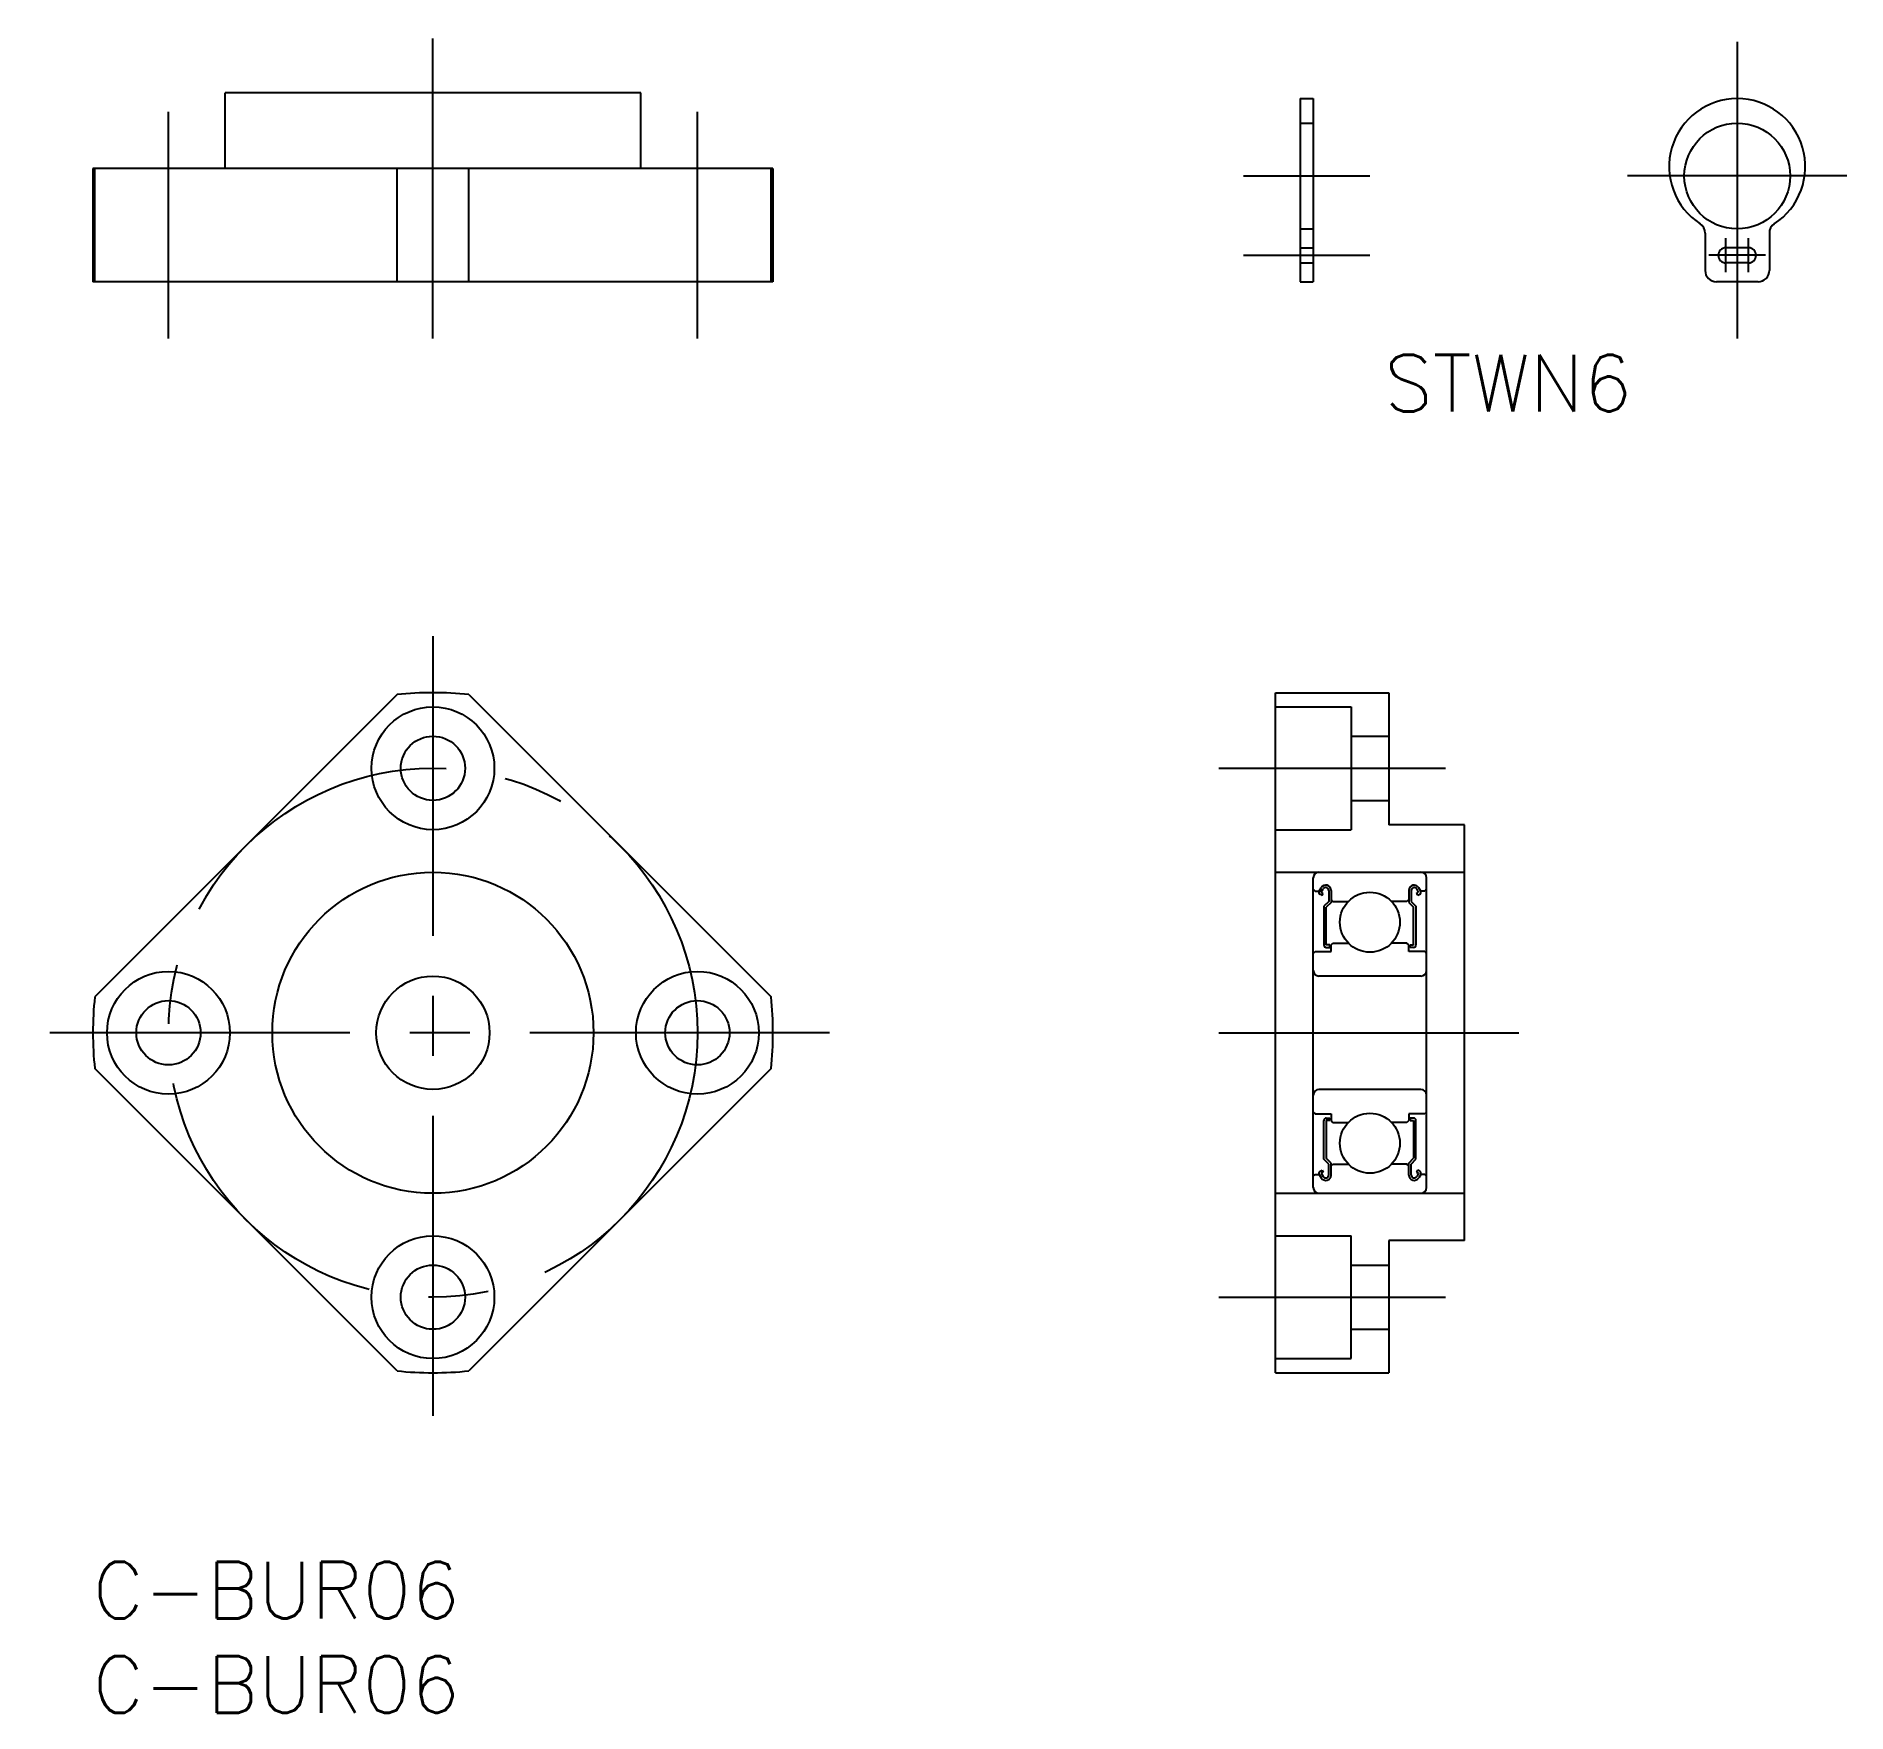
# Model space of a CAD drawing. Extents: x -3 to 92.8, y -8 to 80.8.
import ezdxf

# ---------------------------------------------------------------- set-up
doc = ezdxf.new("R2010")
doc.units = 0
doc.header["$LTSCALE"] = 0.5
doc.linetypes.add('CENTER', pattern=[50.8, 31.75, -6.35, 6.35, -6.35])
doc.linetypes.add('DASHED', pattern=[19.05, 12.7, -6.35])
for name, color, linetype in [('MSM_CENTER', 1, 'CENTER'), ('MSM_CONTINUOUS', 7, 'CONTINUOUS'), ('MSM_DASHED', 4, 'DASHED'), ('MSM_PART_NUMBER', 7, 'CONTINUOUS')]:
    doc.layers.add(name, color=color, linetype=linetype)
doc.styles.get("Standard").update_dxf_attribs({"font": 'txt.shx', "height": 2, "bigfont": 'bigfont.shx'})

# ---------------------------------------------------------------- blocks, each defined once
blk = doc.blocks.new('*U2')
at = {"layer": 'MSM_PART_NUMBER'}
blk.add_text('C-BUR06', height=3, dxfattribs=at).set_placement((0, -3))
blk = doc.blocks.new('*U3')
at = {"layer": 'MSM_PART_NUMBER'}
blk.add_text('C-BUR06', height=3, dxfattribs=at).set_placement((0, -8))
blk = doc.blocks.new('*U5')
at = {"layer": 'MSM_PART_NUMBER'}
blk.add_text('STWN6', height=3, dxfattribs=at).set_placement((68.356, 60.89))

msp = doc.modelspace()

# ---------------------------------------------------------------- linework, layer by layer
at = {"layer": 'MSM_CENTER'}
for p, q in [((18, 64.755), (18, 80.755)), ((87.042, 80.455), (87.042, 64.755)), ((4, 64.755), (4, 76.755)), ((32, 64.755), (32, 76.755)), ((60.9, 73.355), (67.6, 73.355)), ((92.842, 73.355), (81.242, 73.355)), ((86.442, 68.255), (86.442, 70.055)), ((87.642, 68.255), (87.642, 70.055)), ((60.9, 69.155), (67.6, 69.155)), ((88.542, 69.155), (85.542, 69.155)), ((18, 49), (18, 7)), ((59.6, 42), (71.6, 42)), ((39, 28), (-3, 28)), ((59.6, 28), (75.6, 28)), ((59.6, 14), (71.6, 14))]:
    msp.add_line(p, q, dxfattribs=at)
msp.add_circle((18, 28), 14, dxfattribs=at)
at = {"layer": 'MSM_CONTINUOUS'}
for p, q in [((29, 77.755), (7, 77.755)), ((7, 73.755), (7, 77.755)), ((29, 73.755), (29, 77.755)), ((63.9, 77.455), (63.9, 67.755)), ((63.9, 77.455), (64.6, 77.455)), ((64.6, 77.455), (64.6, 67.755)), ((0, 73.755), (0, 67.755)), ((36, 73.755), (0, 73.755)), ((0.101, 67.755), (0.101, 73.755)), ((16.101, 67.755), (16.101, 73.755)), ((19.899, 67.755), (19.899, 73.755)), ((35.899, 67.755), (35.899, 73.755)), ((36, 73.755), (36, 67.755)), ((85.342, 70.332), (85.342, 68.355)), ((87.042, 70.555), (87.042, 69.555)), ((88.742, 70.332), (88.742, 68.355)), ((87.642, 69.555), (86.442, 69.555)), ((87.642, 68.755), (86.442, 68.755)), ((87.042, 68.755), (87.042, 67.755)), ((36, 67.755), (0, 67.755)), ((63.9, 67.755), (64.6, 67.755)), ((88.142, 67.755), (85.942, 67.755)), ((16.101, 45.899), (0.101, 29.899)), ((19.899, 45.899), (35.899, 29.899)), ((62.6, 46), (68.6, 46)), ((62.6, 10), (62.6, 46)), ((62.6, 45.25), (66.6, 45.25)), ((66.6, 45.25), (66.6, 38.75)), ((68.6, 46), (68.6, 39)), ((66.6, 43.7), (68.6, 43.7)), ((66.6, 40.3), (68.6, 40.3)), ((62.6, 38.75), (66.6, 38.75)), ((72.6, 39), (68.6, 39)), ((72.6, 17), (72.6, 39)), ((62.6, 36.5), (72.6, 36.5)), ((64.6, 19.8), (64.6, 36.2)), ((64.6, 35.6), (64.7, 35.5)), ((64.7, 35.5), (64.914, 35.5)), ((64.914, 35.5), (65.016, 35.673)), ((65.022, 35.437), (65.125, 35.61)), ((65.416, 35.532), (65.416, 34.95)), ((65.541, 35.532), (65.541, 34.898)), ((69.658, 35.532), (69.658, 34.898)), ((69.784, 35.532), (69.784, 34.95)), ((70.177, 35.437), (70.075, 35.61)), ((70.286, 35.5), (70.183, 35.673)), ((70.5, 35.5), (70.286, 35.5)), ((70.6, 35.6), (70.5, 35.5)), ((70.6, 19.8), (70.6, 36.2)), ((64.96, 35.329), (65.068, 35.266)), ((65.131, 35.374), (65.022, 35.437)), ((65.068, 35.266), (65.131, 35.374)), ((65.416, 34.95), (65.165, 34.699)), ((65.165, 34.699), (65.165, 32.646)), ((65.541, 34.898), (65.29, 34.647)), ((65.29, 32.646), (65.29, 34.647)), ((65.541, 35.05), (65.641, 34.95)), ((65.641, 34.95), (66.455, 34.95)), ((69.558, 34.95), (68.744, 34.95)), ((69.658, 35.05), (69.558, 34.95)), ((69.658, 34.898), (69.909, 34.647)), ((69.784, 34.95), (70.035, 34.699)), ((69.909, 32.646), (69.909, 34.647)), ((70.035, 34.699), (70.035, 32.646)), ((70.068, 35.374), (70.177, 35.437)), ((70.131, 35.266), (70.068, 35.374)), ((70.24, 35.329), (70.131, 35.266)), ((65.479, 32.646), (65.29, 32.646)), ((65.479, 32.52), (65.479, 32.646)), ((65.541, 32.65), (65.641, 32.75)), ((65.541, 32.3), (65.541, 32.65)), ((65.641, 32.75), (66.455, 32.75)), ((69.558, 32.75), (68.744, 32.75)), ((69.658, 32.65), (69.558, 32.75)), ((69.658, 32.3), (69.658, 32.65)), ((69.721, 32.52), (69.721, 32.646)), ((69.721, 32.646), (69.909, 32.646)), ((64.6, 32.2), (64.7, 32.3)), ((64.7, 32.3), (65.541, 32.3)), ((65.29, 32.52), (65.479, 32.52)), ((70.5, 32.3), (69.658, 32.3)), ((69.909, 32.52), (69.721, 32.52)), ((70.6, 32.2), (70.5, 32.3)), ((70.3, 31), (64.9, 31)), ((16.101, 10.101), (0.101, 26.101)), ((35.899, 26.101), (19.899, 10.101)), ((70.3, 25), (64.9, 25)), ((64.6, 23.8), (64.7, 23.7)), ((64.7, 23.7), (65.541, 23.7)), ((65.165, 21.301), (65.165, 23.354)), ((65.29, 23.48), (65.479, 23.48)), ((65.29, 23.354), (65.29, 21.353)), ((65.479, 23.354), (65.29, 23.354)), ((65.479, 23.48), (65.479, 23.354)), ((65.541, 23.7), (65.541, 23.35)), ((65.541, 23.35), (65.641, 23.25)), ((65.641, 23.25), (66.455, 23.25)), ((69.558, 23.25), (68.744, 23.25)), ((69.658, 23.35), (69.558, 23.25)), ((70.5, 23.7), (69.658, 23.7)), ((69.658, 23.7), (69.658, 23.35)), ((69.909, 23.48), (69.721, 23.48)), ((69.721, 23.48), (69.721, 23.354)), ((69.721, 23.354), (69.909, 23.354)), ((69.909, 23.354), (69.909, 21.353)), ((70.035, 21.301), (70.035, 23.354)), ((70.6, 23.8), (70.5, 23.7)), ((65.416, 21.05), (65.165, 21.301)), ((65.541, 21.102), (65.29, 21.353)), ((65.541, 20.468), (65.541, 21.102)), ((69.658, 21.102), (69.909, 21.353)), ((69.658, 20.468), (69.658, 21.102)), ((69.784, 21.05), (70.035, 21.301)), ((64.6, 20.4), (64.7, 20.5)), ((64.7, 20.5), (64.914, 20.5)), ((64.914, 20.5), (65.016, 20.327)), ((64.96, 20.671), (65.068, 20.734)), ((65.131, 20.626), (65.022, 20.563)), ((65.022, 20.563), (65.125, 20.39)), ((65.068, 20.734), (65.131, 20.626)), ((65.416, 20.468), (65.416, 21.05)), ((65.541, 20.95), (65.641, 21.05)), ((65.641, 21.05), (66.455, 21.05)), ((69.558, 21.05), (68.744, 21.05)), ((69.658, 20.95), (69.558, 21.05)), ((69.784, 20.468), (69.784, 21.05)), ((70.131, 20.734), (70.068, 20.626)), ((70.068, 20.626), (70.177, 20.563)), ((70.177, 20.563), (70.075, 20.39)), ((70.24, 20.671), (70.131, 20.734)), ((70.286, 20.5), (70.183, 20.327)), ((70.5, 20.5), (70.286, 20.5)), ((70.6, 20.4), (70.5, 20.5)), ((62.6, 19.5), (72.6, 19.5)), ((62.6, 17.25), (66.6, 17.25)), ((66.6, 10.75), (66.6, 17.25)), ((72.6, 17), (68.6, 17)), ((68.6, 17), (68.6, 10)), ((66.6, 15.7), (68.6, 15.7)), ((66.6, 12.3), (68.6, 12.3)), ((62.6, 10.75), (66.6, 10.75)), ((62.6, 10), (68.6, 10))]:
    msp.add_line(p, q, dxfattribs=at)
for centre, radius in [((87.042, 73.355), 2.8), ((18, 42), 3.25), ((18, 42), 1.7), ((18, 28), 8.5), ((67.6, 33.85), 1.587), ((4, 28), 3.25), ((18, 28), 3), ((32, 28), 3.25), ((4, 28), 1.7), ((32, 28), 1.7), ((67.6, 22.15), 1.587), ((18, 14), 3.25), ((18, 14), 1.7)]:
    msp.add_circle(centre, radius, dxfattribs=at)
for centre, radius, start, end in [((87.042, 73.85), 3.604, 302.85053, 237.14947), ((84.742, 70.332), 0.6, 359.99999, 54.90037), ((89.342, 70.332), 0.6, 125.09963, 180), ((86.442, 69.155), 0.4, 90, 270), ((87.642, 69.155), 0.4, 270, 90), ((85.942, 68.355), 0.6, 180, 270), ((88.142, 68.355), 0.6, 270, 0.00001), ((18, 28), 18, 83.94244, 96.05756), ((64.9, 36.2), 0.3, 90, 180), ((70.3, 36.2), 0.3, 0, 90), ((65.022, 35.437), 0.126, 149.99264, 240.00259), ((65.26, 35.532), 0.282, 0, 150.00169), ((65.26, 35.532), 0.156, 0, 149.93144), ((69.94, 35.532), 0.282, 29.99831, 180), ((69.94, 35.532), 0.156, 30.06856, 180), ((70.177, 35.437), 0.126, 299.99741, 30.00736), ((65.29, 32.646), 0.126, 180.00005, 270.00003), ((69.909, 32.646), 0.126, 269.99997, 359.99995), ((64.9, 31.3), 0.3, 180, 270), ((70.3, 31.3), 0.3, 270, 0), ((18, 28), 18, 173.94244, 186.05756), ((18, 28), 18, 353.94244, 6.05756), ((64.9, 24.7), 0.3, 90, 180), ((70.3, 24.7), 0.3, 0, 90), ((65.29, 23.354), 0.126, 89.99997, 179.99995), ((69.909, 23.354), 0.126, 0.00005, 90.00003), ((65.022, 20.563), 0.126, 119.99741, 210.00736), ((65.26, 20.468), 0.282, 209.99831, 0), ((65.26, 20.468), 0.156, 210.06856, 0), ((69.94, 20.468), 0.282, 180, 330.00169), ((69.94, 20.468), 0.156, 180, 329.93144), ((70.177, 20.563), 0.126, 329.99264, 60.00259), ((64.9, 19.8), 0.3, 180, 270), ((70.3, 19.8), 0.3, 270, 0), ((18, 28), 18, 263.94244, 276.05756)]:
    msp.add_arc(centre, radius, start, end, dxfattribs=at)
at = {"layer": 'MSM_DASHED'}
for p, q in [((63.9, 76.155), (64.6, 76.155)), ((63.9, 70.555), (64.6, 70.555)), ((63.9, 69.555), (64.6, 69.555)), ((63.9, 68.755), (64.6, 68.755))]:
    msp.add_line(p, q, dxfattribs=at)

# ---------------------------------------------------------------- block references
at = {"layer": 'MSM_CONTINUOUS'}
for name in ['*U5', '*U2', '*U3']:
    msp.add_blockref(name, (0, 0), dxfattribs=at)

doc.saveas('drawing.dxf')
